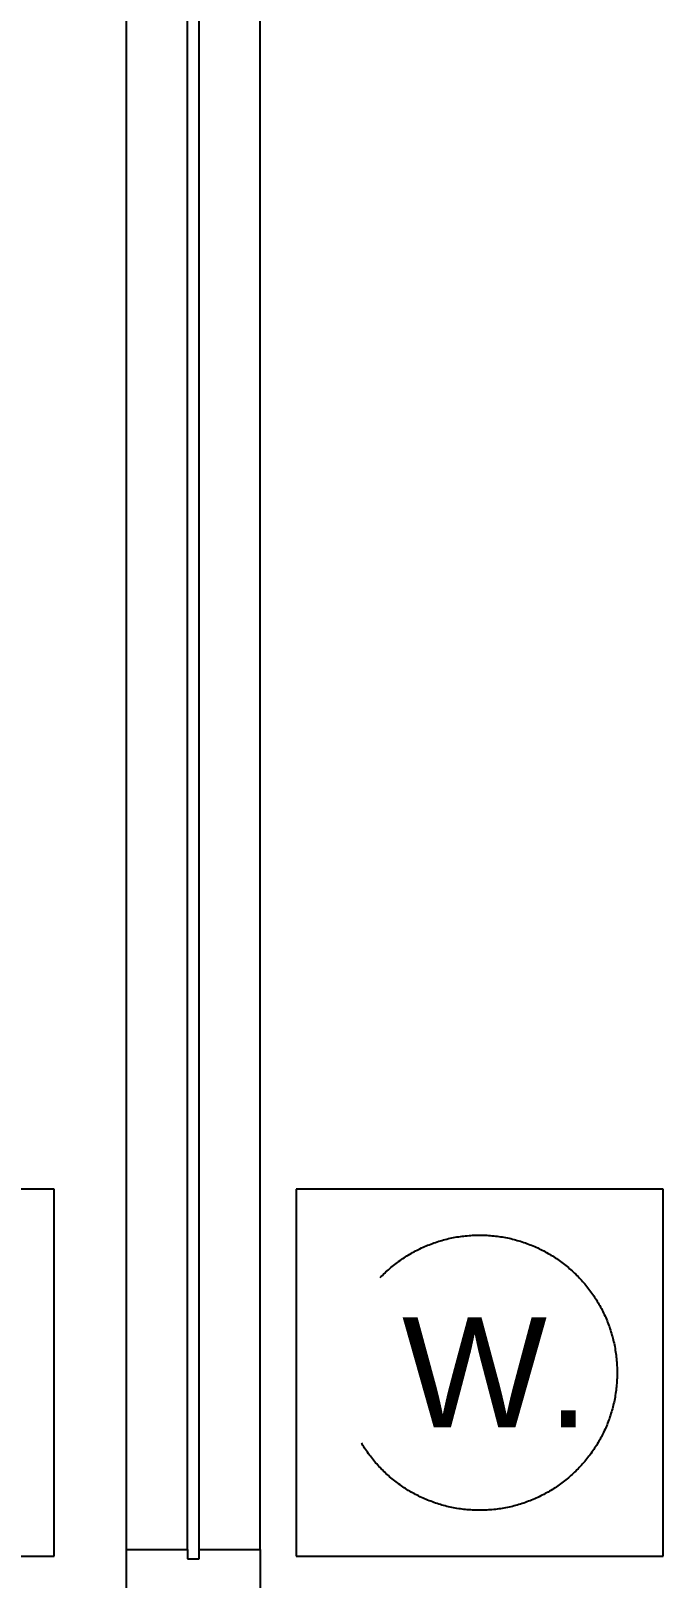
# Model space of a CAD drawing. Header units: millimetres. Extents: x 526420 to 928802, y 401925 to 509768.
# Drawn here: x 892762 to 893424, y 416879 to 418498 of the extents above; entities that cross this region are included whole.
import ezdxf

# ---------------------------------------------------------------- set-up
doc = ezdxf.new("R2010")
doc.units = ezdxf.units.MM
doc.header["$LTSCALE"] = 3000
doc.header["$MEASUREMENT"] = 0
doc.linetypes.add('DASH', pattern=[0.35, 0.25, -0.1])
doc.linetypes.add('HIDDEN', pattern=[0.375, 0.25, -0.125])
doc.layers.add('D-GJG', color=7, linetype='CONTINUOUS')
doc.layers.add('P-FURNI-I', color=7, linetype='CONTINUOUS')
doc.styles.add('TITLE', font='ARIAL.TTF')

msp = doc.modelspace()

# ---------------------------------------------------------------- linework, layer by layer
at = {"layer": 'D-GJG', "color": 0, "ltscale": 2}
for p, q in [((892862.2, 416909), (892862.2, 420189.1)), ((892926.3, 416909), (892926.3, 420189.1)), ((892938.3, 416909), (892938.3, 420189.1)), ((893002.2, 416909), (893002.3, 420189.1)), ((892862.2, 416859), (892862.2, 416909)), ((892862.2, 416909), (892926.2, 416909)), ((892926.2, 416909), (892926.2, 416899)), ((892938.2, 416899), (892938.2, 416909)), ((892938.2, 416909), (893002.2, 416909)), ((893002.2, 416909), (893002.2, 416859)), ((892926.2, 416899), (892938.2, 416899))]:
    msp.add_line(p, q, dxfattribs=at)
at = {"layer": 'P-FURNI-I', "color": 0, "linetype": 'DASH'}
for p, q in [((892786.6, 417286), (892402.6, 417286)), ((892786.6, 416902), (892786.6, 417286)), ((893424, 417286), (893040, 417286)), ((893040, 417286), (893040, 416902)), ((893424, 416902), (893424, 417286)), ((892402.6, 416902), (892786.6, 416902)), ((893040, 416902), (893424, 416902))]:
    msp.add_line(p, q, dxfattribs=at)
at = {"layer": 'P-FURNI-I', "color": 0, "linetype": 'HIDDEN', "ltscale": 0.5}
msp.add_circle((893232, 417094), 144, dxfattribs=at)

# ---------------------------------------------------------------- texts
at = {"layer": 'P-FURNI-I', "color": 0, "linetype": 'DASH', "style": 'TITLE'}
msp.add_text('W.', height=115.2, dxfattribs=at).set_placement((893150.7, 417036.7))

doc.saveas('drawing.dxf')
